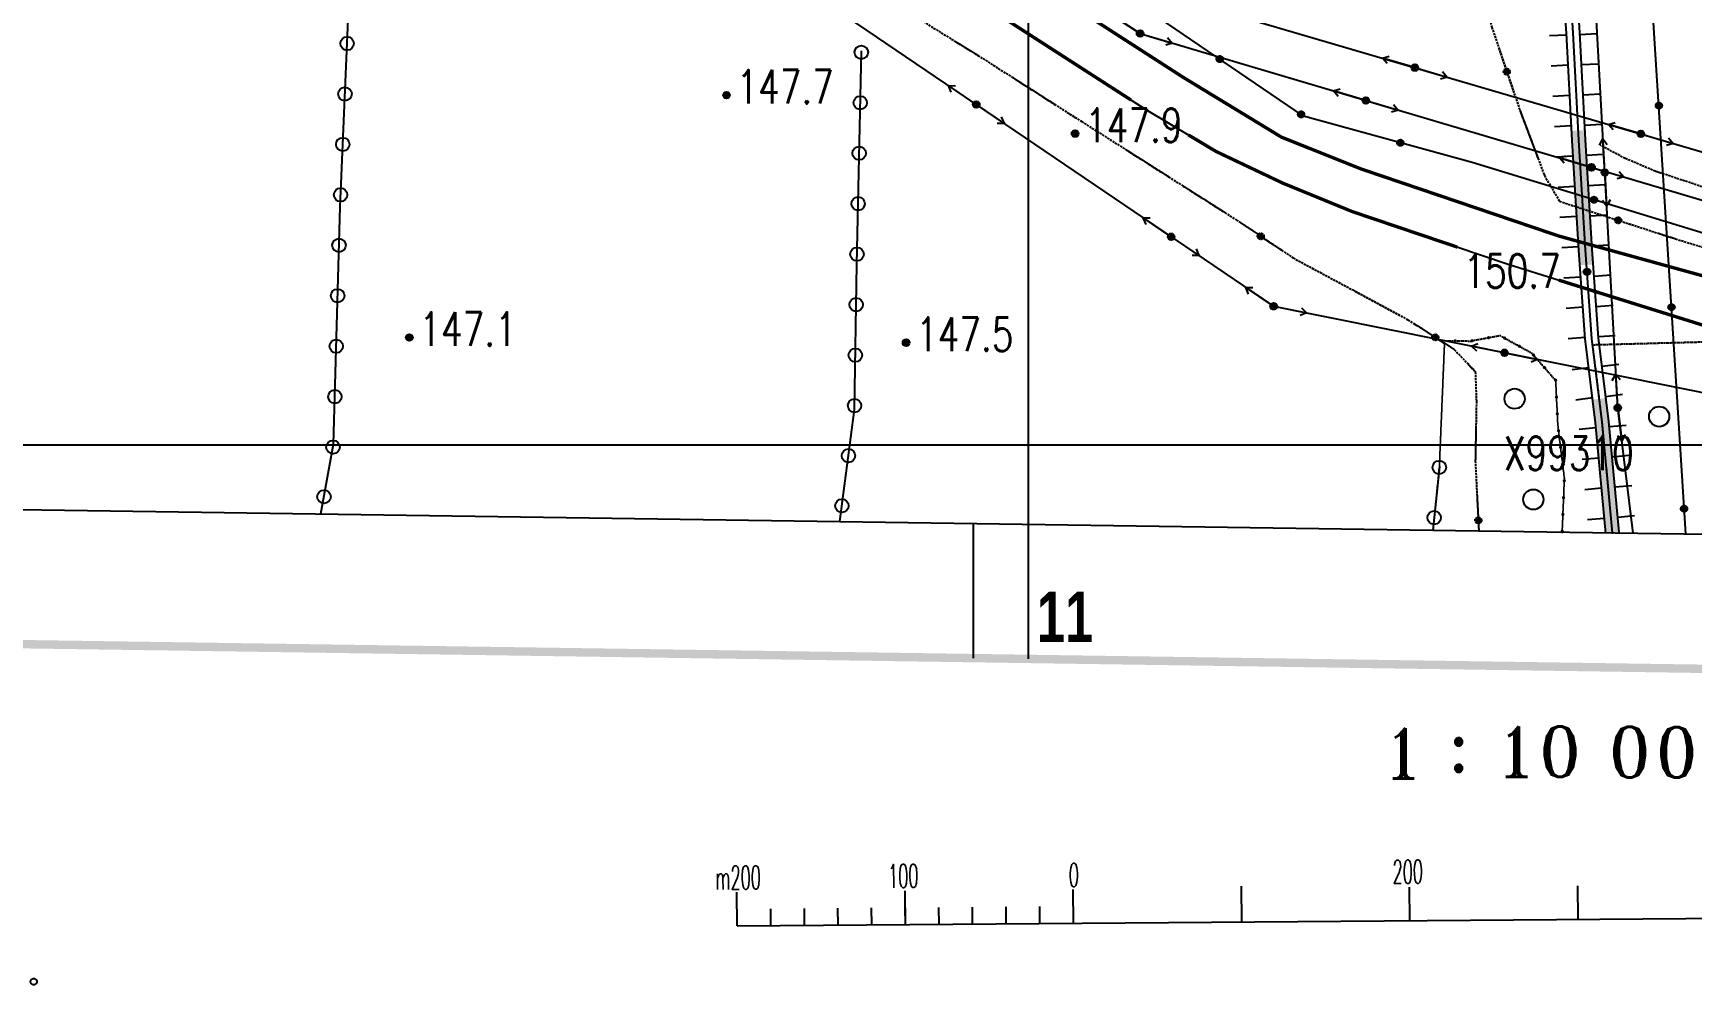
# Model space of a CAD drawing. Extents: x 408766 to 414302, y 5156573 to 5161925.
# Drawn here: x 410408 to 411394, y 5156679 to 5157245 of the extents above; entities that cross this region are included whole.
import ezdxf

# ---------------------------------------------------------------- set-up
doc = ezdxf.new("R2010")
doc.units = 0
doc.header["$LTSCALE"] = 1000
for name, pattern in [('0001', [0.5, 0.5, 0]), ('4110', [0.5, 0.5, 0]), ('4222', [0.5, 0.5, 0]), ('5130', [1, 1, 0]), ('5310', [1, 1, 0]), ('5320', [0.0018, 0.0013, -0.0005]), ('5500', [1, 1, 0]), ('9315', [1, 1, 0]), ('9995', [0.001, 0, -0.001])]:
    doc.linetypes.add(name, pattern=pattern)
doc.layers.get('0').update_dxf_attribs({"linetype": 'CONTINUOUS'})
for name, color, linetype in [('0001ADD', 1, 'CONTINUOUS'), ('0001BAK', 1, 'CONTINUOUS'), ('0002', 2, 'CONTINUOUS'), ('0002ADD', 2, 'CONTINUOUS'), ('0003ADD', 3, 'CONTINUOUS'), ('0003BAK', 3, 'CONTINUOUS'), ('0005ADD', 5, 'CONTINUOUS'), ('0005BAK', 5, 'CONTINUOUS'), ('0007', 7, 'CONTINUOUS'), ('0009', 9, 'CONTINUOUS'), ('0012', 12, 'CONTINUOUS'), ('0015', 15, 'CONTINUOUS'), ('0017', 85, 'CONTINUOUS'), ('0018', 7, 'CONTINUOUS')]:
    doc.layers.add(name, color=color, linetype=linetype)
doc.styles.add('CDXT', font='hbold.shx', dxfattribs={"width": 0.75, "height": 20, "bigfont": 'cdxt.shx'})
doc.styles.add('ROMANT', font='romant.shx')
doc.styles.add('SIMPLEX', font='simplex.shx', dxfattribs={"width": 0.75, "height": 20})

# ---------------------------------------------------------------- blocks, each defined once
blk = doc.blocks.new('8140')
for radius in [0.0002, 0.000141, 0.0000832, 0.0000301]:
    blk.add_circle((0, 0), radius)
at = {"flags": 1}
blk.add_attdef('8140', (0, 0), '', height=0.0000001, dxfattribs=at)
blk = doc.blocks.new('5130')
blk.add_hatch(color=256).paths.add_polyline_path([(0.0002, 0, 1), (-0.0002, 0, 1)])
for points in [[(0, 0), (0.002, 0)], [(0.001638, 0.000233), (0.002, 0), (0.001658, -0.000229)]]:
    blk.add_lwpolyline(points)
blk.add_circle((0, 0), 0.0002)
at = {"flags": 1}
blk.add_attdef('5130', (0, 0), '', height=0.000001, dxfattribs=at)
blk = doc.blocks.new('5131')
for points in [[(-0.001638, -0.000233), (-0.002, 0), (-0.001658, 0.000229)], [(0, 0), (-0.002, 0)]]:
    blk.add_lwpolyline(points)
at = {"flags": 1}
blk.add_attdef('5131', (0, 0), '', height=0.0000000001, dxfattribs=at)
blk = doc.blocks.new('9315')
blk.add_circle((0, 0), 0.0004)
at = {"flags": 1}
blk.add_attdef('9315', (0, 0), '', height=0.00000001, dxfattribs=at)
blk = doc.blocks.new('9310')
blk.add_circle((0, 0), 0.0006)
blk = doc.blocks.new('9100')
blk.add_hatch(color=256).paths.add_polyline_path([(0.0001, 0, 1), (-0.0001, 0, 1)])

msp = doc.modelspace()

# ---------------------------------------------------------------- hatches: boundary and pattern name
at = {"layer": '0005ADD', "linetype": '5310'}
h = msp.add_hatch(color=256, dxfattribs=at)
edge = h.paths.add_edge_path()
edge.add_arc((411113.72, 5157229.23), 1.9, 0, 360)
at = {"layer": '0005ADD', "linetype": '5320'}
h = msp.add_hatch(color=256, dxfattribs=at)
edge = h.paths.add_edge_path()
edge.add_arc((411284.4, 5157221.7), 1.9, 0, 360)
at = {"layer": '0005ADD', "linetype": '5310'}
h = msp.add_hatch(color=256, dxfattribs=at)
edge = h.paths.add_edge_path()
edge.add_arc((411162.11, 5157196.34), 1.9, 0, 360)
h = msp.add_hatch(color=256, dxfattribs=at)
edge = h.paths.add_edge_path()
edge.add_arc((411374.8, 5157201.58), 1.9, 0, 360)
h = msp.add_hatch(color=256, dxfattribs=at)
edge = h.paths.add_edge_path()
edge.add_arc((411221.11, 5157179.48), 1.9, 0, 360)
h = msp.add_hatch(color=256, dxfattribs=at)
edge = h.paths.add_edge_path()
edge.add_arc((411336.22, 5157145.61), 1.9, 0, 360)
at = {"layer": '0005ADD', "linetype": '5320'}
h = msp.add_hatch(color=256, dxfattribs=at)
edge = h.paths.add_edge_path()
edge.add_arc((411350.61, 5157133.44), 1.9, 0, 360)
h = msp.add_hatch(color=256, dxfattribs=at)
edge = h.paths.add_edge_path()
edge.add_arc((411138.09, 5157123.95), 1.9, 0, 360)
at = {"layer": '0005ADD', "linetype": '5310'}
h = msp.add_hatch(color=256, dxfattribs=at)
edge = h.paths.add_edge_path()
edge.add_arc((411382.31, 5157081.82), 1.9, 0, 360)
at = {"layer": '0005ADD', "linetype": '5320'}
h = msp.add_hatch(color=256, dxfattribs=at)
edge = h.paths.add_edge_path()
edge.add_arc((411241.85, 5157063.89), 1.9, 0, 360)
at = {"layer": '0005ADD', "linetype": '5310'}
h = msp.add_hatch(color=256, dxfattribs=at)
edge = h.paths.add_edge_path()
edge.add_arc((411389.82, 5156962.05), 1.9, 0, 360)
at = {"layer": '0005ADD', "linetype": '5320'}
h = msp.add_hatch(color=256, dxfattribs=at)
edge = h.paths.add_edge_path()
edge.add_arc((411267.42, 5156955.13), 1.9, 0, 360)

# ---------------------------------------------------------------- linework, layer by layer
at = {"layer": '0001BAK', "linetype": '9995'}
msp.add_lwpolyline([(411317.3, 5156948.16), (411318.62, 5156980.17), (411314.73, 5157011.87), (411313.44, 5157038.39), (411299.19, 5157054.57), (411280.4, 5157064.92), (411262.91, 5157061.68), (411247.41, 5157061.88)], dxfattribs=at)
at = {"layer": '0002', "linetype": '5130'}
for points in [[(411359.55, 5156947.54), (411350.36, 5157022.06), (411306.13, 5157822.44), (411281.56, 5158276.01)], [(410860.26, 5157858.05), (410853.06, 5157280.77), (411145.77, 5157082.33), (411498.83, 5157011.32), (411570.64, 5157141.27), (411485.22, 5157450.28)], [(410868.3, 5157866.32), (410891.43, 5157706.39), (410861.48, 5157640.85), (410865.83, 5157388.12), (411095.37, 5157263.53), (411673.37, 5157094.12), (411927.48, 5157019.13)], [(410761.33, 5157811), (410547.92, 5157582.63), (411066.33, 5157244.42), (411837.91, 5157015.86), (412114.54, 5156936.48)]]:
    msp.add_lwpolyline(points, dxfattribs=at)
at = {"layer": '0003ADD', "linetype": '4110'}
for points in [[(411343.25, 5156947.35), (411337.14, 5157013.01), (411331.01, 5157062.9), (411327.21, 5157115.48), (411323.16, 5157180.76), (411319.8, 5157244.65), (411315.03, 5157318.45), (411312.34, 5157401.85), (411306.24, 5157503.71), (411298.14, 5157658.2), (411288.03, 5157845.68), (411275.88, 5158058.06), (411264.41, 5158261.08), (411263.52, 5158276.76)], [(411351.21, 5156948.09), (411345.09, 5157013.87), (411338.98, 5157063.68), (411335.19, 5157116.02), (411331.15, 5157181.22), (411327.78, 5157245.11), (411323.02, 5157318.83), (411320.33, 5157402.22), (411314.22, 5157504.16), (411306.13, 5157658.63), (411296.02, 5157846.13), (411283.87, 5158058.51), (411272.4, 5158261.53), (411271.74, 5158273.12)], [(411319.86, 5157243.5), (411309.87, 5157242.98)], [(411327.85, 5157243.92), (411337.83, 5157244.45)], [(411320.81, 5157225.53), (411310.82, 5157225)], [(411328.79, 5157225.95), (411338.78, 5157226.47)], [(411321.75, 5157207.55), (411311.77, 5157207.03)], [(411329.74, 5157207.97), (411339.73, 5157208.5)], [(411322.7, 5157189.58), (411312.71, 5157189.05)], [(411330.69, 5157190), (411340.68, 5157190.52)], [(411323.73, 5157171.57), (411313.75, 5157170.95)], [(411331.72, 5157172.06), (411341.7, 5157172.68)], [(411324.85, 5157153.6), (411314.87, 5157152.99)], [(411332.83, 5157154.1), (411342.81, 5157154.72)], [(411325.96, 5157135.64), (411315.98, 5157135.02)], [(411333.94, 5157136.13), (411343.92, 5157136.75)], [(411335.06, 5157118.17), (411345.04, 5157118.79)], [(411327.07, 5157117.67), (411317.09, 5157117.05)], [(411328.35, 5157099.68), (411318.38, 5157098.96)], [(411336.33, 5157100.25), (411346.3, 5157100.98)], [(411329.65, 5157081.72), (411319.68, 5157081)], [(411337.63, 5157082.3), (411347.6, 5157083.02)], [(411330.95, 5157063.77), (411320.97, 5157063.05)], [(411338.93, 5157064.35), (411348.9, 5157065.07)], [(411333.12, 5157045.7), (411323.2, 5157044.48)], [(411341.06, 5157046.68), (411350.99, 5157047.9)], [(411343.26, 5157028.81), (411353.18, 5157030.03)], [(411335.32, 5157027.84), (411325.39, 5157026.62)], [(411337.41, 5157010.08), (411327.45, 5157009.15)], [(411345.38, 5157010.82), (411355.33, 5157011.75)], [(411339.08, 5156992.16), (411329.12, 5156991.23)], [(411347.04, 5156992.9), (411357, 5156993.82)], [(411340.75, 5156974.23), (411330.79, 5156973.31)], [(411348.71, 5156974.97), (411358.67, 5156975.9)], [(411342.41, 5156956.31), (411332.46, 5156955.38)], [(411350.38, 5156957.05), (411360.34, 5156957.98)]]:
    msp.add_lwpolyline(points, dxfattribs=at)
at = {"layer": '0003ADD', "linetype": '4222', "const_width": 2}
for points in [[(411975.13, 5156938.52), (411839.45, 5156974.96), (411655.43, 5157026.12), (411441.99, 5157089.08), (411315.27, 5157124.09), (411197.54, 5157164.01), (411150.36, 5157182.86), (411091.71, 5157218.55), (410979.5, 5157290.85), (410868.95, 5157364.23), (410851.81, 5157379.45), (410850.46, 5157388.2), (410851.13, 5157499.96), (410849.84, 5157670.1), (410849.14, 5157764.11), (410849.81, 5157802.48), (410847.12, 5157811.91), (410836.34, 5157840.18)], [(410845.72, 5157343.27), (410903.05, 5157306.56), (411060.92, 5157204.93)], [(411095.13, 5157184.11), (411111.6, 5157174.29), (411151.37, 5157155.44), (411192.48, 5157138.61), (411254.98, 5157117.49)], [(411315.24, 5157097.9), (411416.67, 5157066.21), (411517.21, 5157037.02)]]:
    msp.add_lwpolyline(points, dxfattribs=at)
at = {"layer": '0003ADD', "linetype": '4110'}
for points in [[(411331.84, 5157106.95, 8, 8, 0), (411331.2, 5157115.75, 8, 8, 0), (411327.16, 5157180.99, 8, 8, 0), (411326.85, 5157186.79, 0, 0, 0)], [(411347.23, 5156947.72, 8, 8, 0), (411341.12, 5157013.44, 8, 8, 0), (411339.41, 5157027.33, 0, 0, 0)]]:
    msp.add_lwpolyline(points, format="xyseb", dxfattribs=at)
at = {"layer": '0003BAK', "linetype": '4110'}
msp.add_lwpolyline([(411347.23, 5156947.72), (411341.12, 5157013.44), (411334.99, 5157063.29), (411331.2, 5157115.75), (411327.16, 5157180.99), (411323.79, 5157244.88), (411319.03, 5157318.64), (411316.34, 5157402.04), (411310.23, 5157503.93), (411302.14, 5157658.41), (411292.03, 5157845.91), (411279.88, 5158058.28), (411268.4, 5158261.3), (411258.97, 5158427.82), (411249.53, 5158607.21), (411240.77, 5158769.12), (411234.04, 5158900.73)], dxfattribs=at)
at = {"layer": '0003BAK', "linetype": '4222'}
for points in [[(409501.47, 5158221.44), (409519.87, 5158209.83), (409588.62, 5158164.05), (409702.11, 5158087.03), (409853.36, 5157984.87), (409989.52, 5157895.33), (410141.48, 5157796.75), (410290.74, 5157697.34), (410485.82, 5157574.5), (410713.29, 5157428.06), (410903.05, 5157306.56), (411069.81, 5157199.21), (411111.6, 5157174.29), (411151.37, 5157155.44), (411192.48, 5157138.61), (411285.24, 5157107.27), (411416.67, 5157066.21), (411651.67, 5156997.98), (411813.83, 5156954.09), (411865.75, 5156940.12)], [(411975.13, 5156938.52), (411839.45, 5156974.96), (411655.43, 5157026.12), (411441.99, 5157089.08), (411315.27, 5157124.09), (411197.54, 5157164.01), (411150.36, 5157182.86), (411091.71, 5157218.55), (410979.5, 5157290.85), (410868.95, 5157364.23), (410851.81, 5157379.45), (410850.46, 5157388.2), (410851.13, 5157499.96), (410849.84, 5157670.1), (410849.14, 5157764.11), (410849.81, 5157802.48), (410847.12, 5157811.91), (410836.34, 5157840.18)]]:
    msp.add_lwpolyline(points, dxfattribs=at)
at = {"layer": '0005ADD', "linetype": '5310'}
for points in [[(411390.76, 5156947.08), (411369.69, 5157282.96), (411348.64, 5157648.23), (411324.92, 5158084.35), (411314.92, 5158272.04)], [(412041.11, 5156937.55), (411953.29, 5156965.18), (411784.94, 5157011.64), (411482.43, 5157100.88), (411263.77, 5157167.78), (411163.55, 5157195.26), (411042.08, 5157278.07), (410806.03, 5157439.43), (410588.14, 5157586.88), (410503.03, 5157645.84)]]:
    msp.add_lwpolyline(points, dxfattribs=at)
at = {"layer": '0005ADD', "linetype": '5320'}
for points in [[(410956.8, 5157239.52), (410969.91, 5157231.42), (410982.22, 5157223.58)], [(411279.6, 5157235.91), (411289.2, 5157207.49)], [(410990.65, 5157218.21), (411015.94, 5157202.08)], [(411292.44, 5157198.03), (411303.03, 5157169.96)], [(411024.38, 5157196.7), (411028.7, 5157193.95)], [(411058.14, 5157175.25), (411083.46, 5157159.17)], [(411375.38, 5157161.65), (411372.68, 5157162.54), (411354.79, 5157170.19), (411347.99, 5157173.8)], [(411306.57, 5157160.6), (411306.78, 5157160.05), (411315.72, 5157144.74), (411326.83, 5157141.14)], [(411413.38, 5157149.16), (411408.99, 5157150.58), (411384.88, 5157158.52)], [(411091.9, 5157153.81), (411117.23, 5157137.73)], [(411336.34, 5157138.06), (411364.88, 5157128.82)], [(411125.64, 5157132.31), (411150.55, 5157115.6)], [(411374.4, 5157125.74), (411384.69, 5157122.41), (411403.04, 5157116.82)], [(411158.95, 5157110.18), (411185.38, 5157096)], [(411194.19, 5157091.27), (411220.6, 5157077.03)], [(411229.23, 5157072), (411253.19, 5157056.62), (411254.24, 5157055.51)], [(411261.14, 5157048.26), (411265.66, 5157043.5), (411266.32, 5157025.8), (411266.21, 5157020.08)], [(411266.02, 5157010.08), (411265.66, 5156990.39), (411266.17, 5156980.1)], [(411266.67, 5156970.11), (411267.74, 5156948.88)]]:
    msp.add_lwpolyline(points, dxfattribs=at)
at = {"layer": '0005ADD', "linetype": '5310'}
for centre in [(411113.72, 5157229.23), (411162.11, 5157196.34), (411374.8, 5157201.58), (411221.11, 5157179.48), (411336.22, 5157145.61), (411382.31, 5157081.82), (411389.82, 5156962.05)]:
    msp.add_circle(centre, 1.9, dxfattribs=at)
at = {"layer": '0005ADD', "linetype": '5320'}
for centre in [(411284.4, 5157221.7), (411350.61, 5157133.44), (411138.09, 5157123.95), (411241.85, 5157063.89), (411267.42, 5156955.13)]:
    msp.add_circle(centre, 1.9, dxfattribs=at)
at = {"layer": '0005BAK', "linetype": '5320'}
for points in [[(410942.83, 5158056.71), (410953.05, 5158031.19), (410977.32, 5157991.64), (411043.89, 5157847.01), (411075.28, 5157772.12), (411107.22, 5157708.33), (411148.21, 5157638.31), (411176.31, 5157589.83), (411189.09, 5157559.21), (411202.5, 5157519.02), (411228.13, 5157436.19), (411241.55, 5157379.41), (411250.49, 5157339.22), (411256.24, 5157314.98), (411275.48, 5157248.08), (411292.09, 5157198.96), (411306.78, 5157160.05), (411315.72, 5157144.74), (411384.69, 5157122.41), (411445.37, 5157103.91)], [(410313.81, 5157644.26), (410385.36, 5157597.71), (410484.5, 5157535.41), (410556.37, 5157490.41), (410602.33, 5157460.25), (410673.89, 5157415.66), (410745.76, 5157365.48), (410840.95, 5157311.06), (410969.91, 5157231.42), (411031.62, 5157192.08), (411123.53, 5157133.72), (411157.34, 5157111.04), (411192.79, 5157092.03), (411225.61, 5157074.32), (411253.19, 5157056.62), (411265.66, 5157043.5), (411266.32, 5157025.8), (411265.66, 5156990.39), (411267.74, 5156948.88)], [(412142.64, 5156936.07), (412051.97, 5156967.26), (411915.93, 5157007.45), (411794.3, 5157044.74), (411680.62, 5157077.91), (411561.46, 5157109.39), (411463.1, 5157134.27), (411439.1, 5157140.85), (411408.99, 5157150.58), (411372.68, 5157162.54), (411354.79, 5157170.19), (411340.06, 5157177.99)]]:
    msp.add_lwpolyline(points, dxfattribs=at)
at = {"layer": '0005BAK', "linetype": '9315'}
for points in [[(410579.28, 5156958.97), (410586.8, 5157000.32), (410590.65, 5157141.41), (410598.33, 5157317.94), (410600.25, 5157352.49)], [(410887.82, 5156954.45), (410896.53, 5157020.92), (410897.91, 5157107.34), (410900.64, 5157234.19)], [(411244.29, 5156987.08), (411240.47, 5156949.28)]]:
    msp.add_lwpolyline(points, dxfattribs=at)
at = {"layer": '0009', "linetype": '9995'}
for points in [[(411244.29, 5156987.08), (411247.41, 5157061.88)], [(411431.14, 5157062.01), (411335.46, 5157059.47)], [(411347.23, 5156947.72), (411341.12, 5157013.44), (411335.46, 5157059.47)], [(411244.29, 5156987.08), (411240.47, 5156949.28)]]:
    msp.add_lwpolyline(points, dxfattribs=at)
at = {"layer": '0012'}
for p, q in [((411000, 5156872.8), (411000, 5157418.24)), ((408834.62, 5157000), (413789.57, 5157000)), ((408834.38, 5156984.53), (413788.31, 5156911.96))]:
    msp.add_line(p, q, dxfattribs=at)
at = {"layer": '0012', "const_width": 5}
msp.add_lwpolyline([(408833.18, 5156904.54), (408905.3, 5161696.24), (413855.5, 5161623.67), (413787.17, 5156831.96), (408833.18, 5156904.54)], dxfattribs=at)
at = {"layer": '0012'}
for points in [[(410826.8, 5156714.19), (410826.64, 5156734.14)], [(410926.8, 5156714.97), (410926.64, 5156734.92)], [(411026.79, 5156715.75), (411026.64, 5156735.7)], [(411126.79, 5156716.53), (411126.62, 5156737.84)], [(411226.79, 5156717.3), (411226.63, 5156737.25)], [(411326.78, 5156718.08), (411326.63, 5156738.03)], [(410846.8, 5156714.35), (410846.72, 5156724.35)], [(410866.8, 5156714.5), (410866.72, 5156724.5)], [(410886.8, 5156714.66), (410886.72, 5156724.66)], [(410906.8, 5156714.81), (410906.72, 5156724.81)], [(410926.8, 5156714.97), (410926.72, 5156724.97)], [(410946.79, 5156715.12), (410946.72, 5156725.12)], [(410966.79, 5156715.28), (410966.72, 5156725.28)], [(410986.79, 5156715.44), (410986.72, 5156725.44)], [(411006.79, 5156715.59), (411006.72, 5156725.59)], [(410826.8, 5156714.19), (411826.77, 5156721.97)]]:
    msp.add_lwpolyline(points, dxfattribs=at)
at = {"layer": '0012', "linetype": '5500'}
msp.add_circle((410408.55, 5156681.02), 1.88, dxfattribs=at)
at = {"layer": '0018', "color": 2}
msp.add_lwpolyline([(410967.33, 5156873.28), (410967.33, 5156953.29)], dxfattribs=at)

# ---------------------------------------------------------------- block references
at = {"layer": '0001ADD', "linetype": '9995', "xscale": 10000, "yscale": 10000, "zscale": 10000}
for p in [(411253.73, 5157061.8), (411263.72, 5157061.83), (411273.55, 5157063.65), (411283.06, 5157063.45), (411291.82, 5157058.63), (411300.23, 5157053.38), (411306.85, 5157045.87), (411313.44, 5157038.36), (411313.92, 5157028.37), (411314.41, 5157018.39), (411315.15, 5157008.42), (411316.37, 5156998.49), (411317.59, 5156988.57), (411318.55, 5156978.63), (411318.14, 5156968.64), (411317.73, 5156958.65), (411317.32, 5156948.66)]:
    msp.add_blockref('9100', p, dxfattribs=at)
at = {"layer": '0002ADD', "linetype": '5130', "xscale": 10000, "yscale": 10000, "zscale": 10000}
for name, p, rotation in [('5131', (411066.33, 5157244.42), 326.8790344673219), ('5130', (411066.33, 5157244.42), 343.4997350560959), ('5131', (411229.71, 5157224.15), 343.6643752657727), ('5130', (411229.71, 5157224.15), 343.6643752657727), ('5131', (410968.94, 5157202.21), 325.8646016708747), ('5131', (411200.56, 5157204.65), 343.4997350560959), ('5130', (411200.56, 5157204.65), 343.4997350560959), ('5130', (410968.94, 5157202.21), 325.8646016708747), ('5131', (411364.06, 5157184.78), 343.6643752657727), ('5130', (411364.06, 5157184.78), 343.6643752657727), ('5130', (411342.64, 5157161.84), 93.16277017123795), ('5131', (411334.8, 5157164.89), 343.4997350560959), ('5130', (411334.8, 5157164.89), 343.4997350560959), ('5131', (411342.64, 5157161.84), 93.16277017123795), ('5131', (411084.81, 5157123.65), 325.8646016708747), ('5130', (411084.81, 5157123.65), 325.8646016708747), ('5131', (411145.77, 5157082.33), 325.8646016708747), ('5130', (411145.77, 5157082.33), 348.6282994865782), ('5131', (411283.02, 5157054.72), 348.6282994865782), ('5130', (411283.02, 5157054.72), 348.6282994865782), ('5130', (411350.36, 5157022.06), 93.16277017123795), ('5131', (411350.36, 5157022.06), 97.0341995220047)]:
    msp.add_blockref(name, p, dxfattribs=dict(at, rotation=rotation))
at = {"layer": '0005ADD', "linetype": '9315', "xscale": 10000, "yscale": 10000, "zscale": 10000}
for p in [(410594.87, 5157238.48), (410900.62, 5157233.26), (410593.57, 5157208.51), (410899.97, 5157203.27), (410592.26, 5157178.53), (410899.33, 5157173.28), (410590.96, 5157148.56), (410898.68, 5157143.29), (410590.03, 5157118.58), (410898.04, 5157113.29), (410589.21, 5157088.59), (410897.53, 5157083.3), (410588.39, 5157058.6), (410897.05, 5157053.3), (410587.58, 5157028.61), (410896.57, 5157023.3), (410586.5, 5156998.65), (410892.94, 5156993.54), (411244.24, 5156986.59), (410581.13, 5156969.13), (410889.04, 5156963.79), (411241.22, 5156956.74)]:
    msp.add_blockref('9315', p, dxfattribs=at)
at = {"layer": '0015', "xscale": 10000, "yscale": 10000, "zscale": 10000}
for p in [(410820.4, 5157207.75, 147.7), (411027.7, 5157184.93, 147.9), (411332.07, 5157102.81, 150.7), (410631.85, 5157063.75, 147.1), (410927.19, 5157060.73, 147.5)]:
    msp.add_blockref('8140', p, dxfattribs=at)
at = {"layer": '0015', "linetype": '4110', "xscale": 10000, "yscale": 10000, "zscale": 10000}
for p in [(411289.03, 5157027.4), (411375.01, 5157016.79), (411300.17, 5156967.49)]:
    msp.add_blockref('9310', p, dxfattribs=at)

# ---------------------------------------------------------------- texts
at = {"layer": '0007', "style": 'SIMPLEX', "width": 0.75}
for s, p in [('147.7', (410826.4, 5157202.75, 147.7)), ('147.9', (411033.7, 5157179.93, 147.9)), ('150.7', (411258.62, 5157093.26, 150.7)), ('147.1', (410637.85, 5157058.75, 147.1)), ('147.5', (410933.19, 5157055.73, 147.5))]:
    msp.add_text(s, height=20, dxfattribs=at).set_placement(p)
at = {"layer": '0012', "style": 'CDXT', "width": 0.75}
msp.add_text('11', height=30, dxfattribs=at).set_placement((411005, 5156882.8, -1.48))
at = {"layer": '0012', "style": 'ROMANT'}
for s, p in [('10', (411277.45, 5156802.64)), ('0', (411344.62, 5156802.43)), ('0', (411372.49, 5156802.28)), ('1', (411210.11, 5156801.68)), (':', (411248.69, 5156805.66))]:
    msp.add_text(s, height=30, dxfattribs=at).set_placement(p)
at = {"layer": '0012', "style": 'SIMPLEX', "width": 0.5}
for s, p in [('200', (411216.57, 5156739.28)), ('m200', (410813.89, 5156735.73)), ('100', (410916.61, 5156736.78)), ('0', (411024.02, 5156737.37))]:
    msp.add_text(s, height=14, rotation=0.44594, dxfattribs=at).set_placement(p)
at = {"layer": '0017', "linetype": '0001', "style": 'SIMPLEX', "width": 0.75}
msp.add_text('X99310', height=20, dxfattribs=at).set_placement((411282.7, 5156985.03))

doc.saveas('drawing.dxf')
